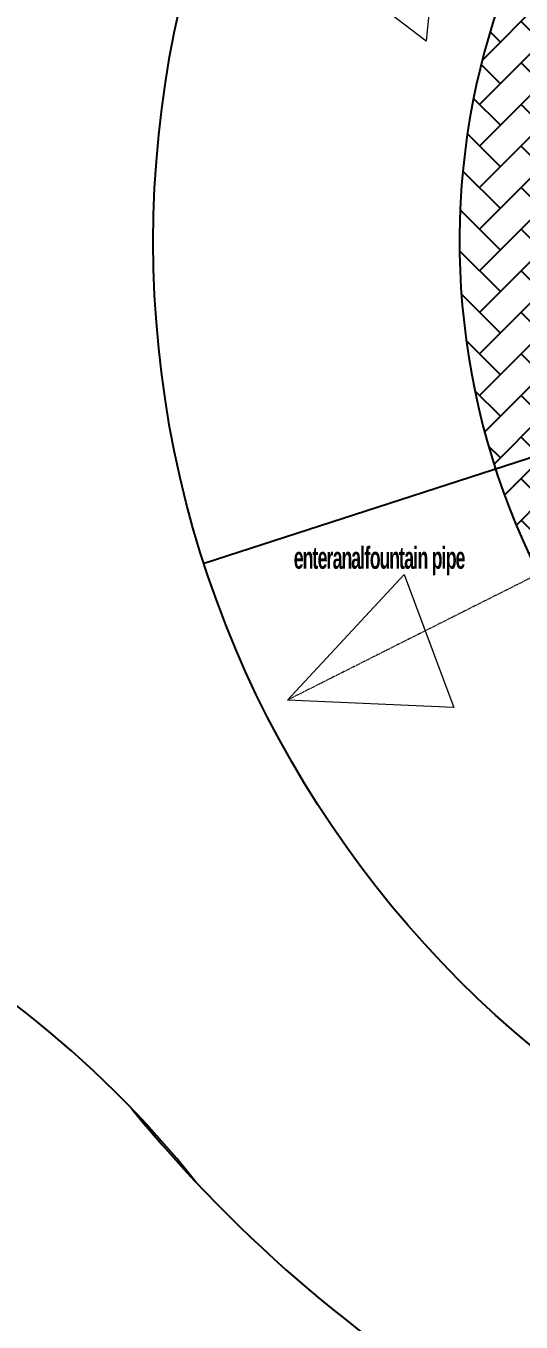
# Model space of a CAD drawing. Header units: inches. Extents: x -291016 to -124071, y 25078 to 137196.
# Drawn here: x -199969 to -199296, y 41795 to 43559 of the extents above; entities that cross this region are included whole.
import ezdxf

# ---------------------------------------------------------------- set-up
doc = ezdxf.new("R2010")
doc.units = ezdxf.units.IN
doc.header["$MEASUREMENT"] = 0
doc.linetypes.add('HIDDEN', pattern=[9.525, 6.35, -3.175])
doc.layers.add('DOOR', color=112, linetype='Continuous', lineweight=20)
doc.layers.add('WALL SEC', color=7, linetype='Continuous', lineweight=50)
pattern_1 = [(45, (-230578, 3231.808), (4e-15, 56.568542), [120, -40]), (135, (-230549.716, 3260.092), (4e-15, 56.568542), [120, -40])]

msp = doc.modelspace()

# ---------------------------------------------------------------- hatches: boundary and pattern name
h = msp.add_hatch()
h.set_pattern_fill('AR-HBONE', color=3, scale=10, style=0)
h.set_pattern_definition(pattern_1)
h.paths.add_polyline_path([(-199141.8206, 43573.9112), (-199321.3638, 43601.0884, 0.165688815), (-199330.3373, 42956.0117), (-199161.3137, 43010.7272, -0.078427489), (-199201.5114, 43265.4237, -0.095858582)])
h = msp.add_hatch()
h.set_pattern_fill('AR-HBONE', color=3, scale=10, style=0)
h.set_pattern_definition(pattern_1)
h.paths.add_polyline_path([(-199161.3137, 43010.7272), (-199330.3373, 42956.0117, 0.038574002), (-199271.5274, 42813.5872), (-199113.02, 42893.2244, -0.038461139)])

# ---------------------------------------------------------------- linework, layer by layer
at = {"color": 1}
msp.add_line((-198374.5209, 43265.4237), (-199727.0241, 42827.5983), dxfattribs=at)
at = {"color": 3}
msp.add_circle((-198374.5127, 43265.3292), 1421.582, dxfattribs=at)
for centre, radius, start, end in [((-198379.2454, 43265.3821), 1000.1429, 296.7260256, 273.1627388), ((-198374.5209, 43265.4237), 1869.9568, 219.1166774, 240.3242598)]:
    msp.add_arc(centre, radius, start, end)
msp.add_arc((-200835.9158, 41114.3999), 1401.6409, 38.4367413, 91.7001237, dxfattribs=at)
at = {"layer": 'DOOR', "color": 2, "linetype": 'Continuous', "ltscale": 0.2}
for p, q in [((-199410, 43684.3079), (-199425, 43538.3079)), ((-199425, 43538.3079), (-199552.4313, 43636.0648)), ((-199613.4313, 42641.8079), (-199454.9009, 42812.4727)), ((-199454.9009, 42812.4727), (-199387, 42631.8079)), ((-199387, 42631.8079), (-199613.4313, 42641.8079))]:
    msp.add_line(p, q, dxfattribs=at)
at = {"layer": 'DOOR', "color": 2, "linetype": 'HIDDEN', "ltscale": 0.2}
msp.add_line((-198375.6672, 43263.685), (-199613.4313, 42641.8079), dxfattribs=at)

# ---------------------------------------------------------------- texts
at = {"layer": 'WALL SEC', "linetype": 'Continuous', "ltscale": 0.2, "insert": (-199605, 42850.3079), "char_height": 30, "width": 257.58934, "attachment_point": 1}
msp.add_mtext('{\\fTechnicBold|b0|i0|c2|p2;\\W0.7;\\T0.9;enteranalfountain pipe}', dxfattribs=at)

doc.saveas('drawing.dxf')
